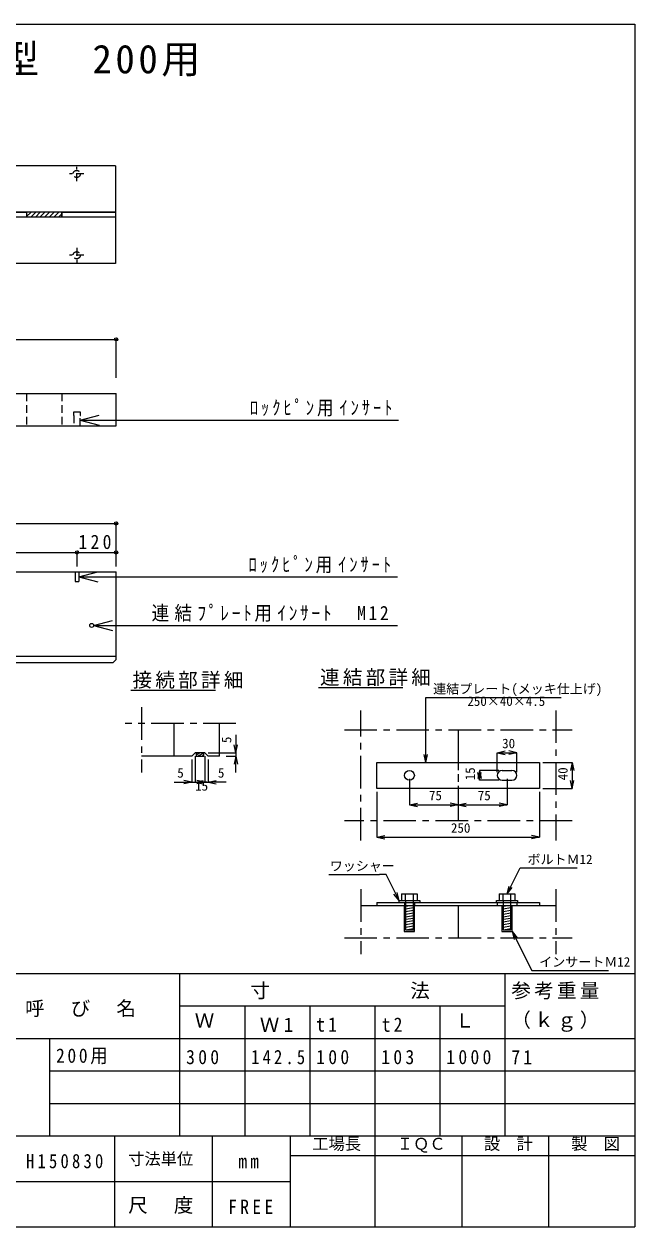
# Model space of a CAD drawing. Units: millimetres, scale not verified, with parts at other scales. Extents: x -2720 to 2680, y -1900 to 1800.
# Drawn here: x 802 to 2680, y -1900 to 1800 of the extents above; entities that cross this region are included whole.
import ezdxf
from ezdxf.enums import TextEntityAlignment as Align

# ---------------------------------------------------------------- set-up
doc = ezdxf.new("R2010")
doc.units = ezdxf.units.MM
doc.header["$LTSCALE"] = 20
doc.header["$PDMODE"] = 32
doc.header["$PDSIZE"] = 10
for name, pattern in [('CHAIN1', [8, 5, -1, 1, -1]), ('DASHED1', [1.8, 1.2, -0.6]), ('DASHED2', [3, 2, -1])]:
    doc.linetypes.add(name, pattern=pattern)
for name, color, linetype in [('0-1', 3, 'Continuous'), ('0-2', 7, 'Continuous'), ('0-F', 2, 'Continuous')]:
    doc.layers.add(name, color=color, linetype=linetype)
doc.styles.add('ＭＳ ゴシック', font='')
doc.styles.get('ＭＳ ゴシック').set_extended_font_data('MS Gothic')

msp = doc.modelspace()

# ---------------------------------------------------------------- linework, layer by layer
at = {"layer": '0-1'}
for p, q in [((1082.48, 1363.91), (84.48, 1363.91)), ((1082.48, 1221.41), (84.48, 1221.41)), ((637.48, 1221.41), (809.48, 1221.41)), ((809.48, 1221.41), (809.48, 1206.41)), ((809.48, 1221.41), (809.48, 1206.41)), ((809.48, 1221.41), (809.48, 1206.41)), ((917.48, 1221.41), (917.48, 1206.41)), ((917.48, 1221.41), (917.48, 1206.41)), ((917.48, 1221.41), (1082.48, 1221.41)), ((917.48, 1206.41), (917.48, 1221.41)), ((917.48, 1221.41), (917.48, 1206.41)), ((1082.48, 1221.41), (1082.48, 1206.41)), ((1082.48, 1206.41), (84.48, 1206.41)), ((809.48, 1206.41), (637.48, 1206.41)), ((1082.48, 1206.41), (917.48, 1206.41)), ((1084.48, 563.91), (1084.48, 663.91)), ((-915.52, 563.91), (1084.48, 563.91)), ((-915.52, 115.24), (1084.48, 115.24)), ((1084.48, -154.76), (1084.48, 115.24)), ((-915.52, -144.76), (1084.48, -144.76)), ((1074.48, -164.76), (-905.52, -164.76)), ((1084.48, -154.76), (1074.48, -164.76)), ((1262.75, -451.69), (1262.75, -351.69)), ((1402.75, -451.69), (1402.75, -351.69)), ((2136.7, -371.19), (2136.7, -471.19)), ((2136.7, -551.19), (2136.7, -651.19)), ((1836.7, -911.19), (2436.7, -911.19)), ((1886.7, -902.19), (1886.7, -911.19)), ((1886.7, -902.19), (2386.7, -902.19)), ((1971.7, -902.19), (1971.7, -911.19)), ((2001.7, -902.19), (2001.7, -911.19)), ((2136.7, -911.19), (2136.7, -1011.19)), ((2256.7, -902.19), (2256.7, -911.19)), ((2316.7, -902.19), (2316.7, -911.19))]:
    msp.add_line(p, q, dxfattribs=at)
at = {"layer": '0-1', "linetype": 'DASHED1'}
for p, q in [((985.79, 1338.91), (941.17, 1338.91)), ((963.48, 1316.6), (963.48, 1361.22)), ((963.48, 1111.22), (963.48, 1066.6)), ((985.79, 1088.91), (941.17, 1088.91)), ((809.48, 663.91), (809.48, 563.91)), ((917.48, 663.91), (917.48, 563.91)), ((2136.7, -471.19), (2136.7, -551.19))]:
    msp.add_line(p, q, dxfattribs=at)
at = {"layer": '0-1', "color": 7}
for p, q in [((809.48, 1207.66), (823.23, 1221.41)), ((822.37, 1206.41), (837.37, 1221.41)), ((836.51, 1206.41), (851.51, 1221.41)), ((850.65, 1206.41), (865.65, 1221.41)), ((864.8, 1206.41), (879.8, 1221.41)), ((878.94, 1206.41), (893.94, 1221.41)), ((893.08, 1206.41), (908.08, 1221.41)), ((907.22, 1206.41), (917.48, 1216.67)), ((1130.11, -249.3), (1390.11, -249.3)), ((1706.7, -241.19), (1966.7, -241.19)), ((2036.7, -471.19), (2036.7, -271.19)), ((1330.75, -447.84), (1341.42, -441.69)), ((1336.09, -451.69), (1353.41, -441.69)), ((1348.09, -451.69), (1354.75, -447.84)), ((2036.7, -471.19), (2031.5, -446.74)), ((2036.7, -471.19), (2041.9, -446.74)), ((2271.7, -496.19), (2301.7, -496.19)), ((2271.7, -526.19), (2301.7, -526.19)), ((2286.7, -875.79), (2326.7, -795.79)), ((1738.7, -815.79), (1894.7, -815.79)), ((1914.7, -815.79), (1894.7, -815.79)), ((1954.7, -895.79), (1914.7, -815.79)), ((1954.7, -895.79), (1939.11, -876.24)), ((1954.7, -895.79), (1948.41, -871.6)), ((2286.7, -875.79), (2292.98, -851.6)), ((2286.7, -875.79), (2302.28, -856.24)), ((2386.7, -902.19), (2386.7, -911.19)), ((2302.7, -991.19), (2362.7, -1111.19)), ((2302.7, -991.19), (2308.98, -1015.39)), ((2302.7, -991.19), (2318.28, -1010.74)), ((2362.7, -1111.19), (2382.7, -1111.19)), ((2382.7, -1111.19), (2598.7, -1111.19))]:
    msp.add_line(p, q, dxfattribs=at)
at = {"layer": '0-1', "linetype": 'DASHED2'}
for p, q in [((958.48, 115.24), (958.48, 85.24)), ((970.48, 115.24), (970.48, 85.24)), ((958.48, 85.24), (970.48, 85.24))]:
    msp.add_line(p, q, dxfattribs=at)
at = {"layer": '0-1', "color": 7, "linetype": 'CHAIN1'}
for p, q in [((1162.75, -301.69), (1162.75, -501.69)), ((1836.7, -711.19), (1836.7, -311.19)), ((2436.7, -311.19), (2436.7, -711.19)), ((1452.75, -351.69), (1112.75, -351.69)), ((1786.7, -371.19), (2486.7, -371.19)), ((2486.7, -651.19), (1786.7, -651.19)), ((1836.7, -861.19), (1836.7, -1061.19)), ((2436.7, -861.19), (2436.7, -1061.19)), ((1786.7, -1011.19), (2486.7, -1011.19))]:
    msp.add_line(p, q, dxfattribs=at)
at = {"layer": '0-1', "color": 4}
for p, q in [((1367.75, -441.69), (1452.75, -441.69)), ((1452.75, -441.69), (1447.56, -417.23)), ((1452.75, -441.69), (1452.75, -451.69)), ((2256.7, -441.19), (2281.15, -435.99)), ((2256.7, -501.19), (2256.7, -441.19)), ((2256.7, -441.19), (2316.7, -441.19)), ((2256.7, -441.19), (2281.15, -446.39)), ((2316.7, -441.19), (2292.24, -435.99)), ((2316.7, -441.19), (2292.24, -446.39)), ((2316.7, -501.19), (2316.7, -441.19)), ((1317.75, -461.69), (1317.75, -531.69)), ((1327.75, -451.69), (1327.75, -531.69)), ((1357.75, -451.69), (1357.75, -531.69)), ((1367.75, -461.69), (1367.75, -531.69)), ((1422.75, -451.69), (1452.75, -451.69)), ((1452.75, -451.69), (1457.95, -476.14)), ((2396.7, -471.19), (2486.7, -471.19)), ((2486.7, -471.19), (2481.5, -495.65)), ((2486.7, -471.19), (2486.7, -551.19)), ((2486.7, -471.19), (2491.9, -495.65)), ((2201.7, -496.19), (2196.5, -520.65)), ((2201.7, -526.19), (2196.5, -501.74)), ((2261.7, -496.19), (2201.7, -496.19)), ((2201.7, -496.19), (2201.7, -526.19)), ((2201.7, -496.19), (2206.9, -520.65)), ((2201.7, -526.19), (2206.9, -501.74)), ((1317.75, -531.69), (1293.3, -536.88)), ((1317.75, -531.69), (1327.75, -531.69)), ((1327.75, -531.69), (1352.21, -526.49)), ((1327.75, -531.69), (1357.75, -531.69)), ((1327.75, -531.69), (1352.21, -536.88)), ((1357.75, -531.69), (1333.3, -526.49)), ((1357.75, -531.69), (1333.3, -536.88)), ((1357.75, -531.69), (1367.75, -531.69)), ((1367.75, -531.69), (1392.21, -526.49)), ((2261.7, -526.19), (2201.7, -526.19)), ((2286.7, -521.19), (2286.7, -601.19)), ((2396.7, -551.19), (2486.7, -551.19)), ((2486.7, -551.19), (2481.5, -526.74)), ((2486.7, -551.19), (2491.9, -526.74)), ((1886.7, -561.19), (1886.7, -701.19)), ((2136.7, -561.19), (2136.7, -601.19)), ((2386.7, -561.19), (2386.7, -701.19)), ((1986.7, -601.19), (2011.15, -595.99)), ((1986.7, -601.19), (2011.15, -606.39)), ((2136.7, -601.19), (2112.24, -595.99)), ((2136.7, -601.19), (2112.24, -606.39)), ((2136.7, -601.19), (2161.15, -595.99)), ((2136.7, -601.19), (2286.7, -601.19)), ((2136.7, -601.19), (2161.15, -606.39)), ((2286.7, -601.19), (2262.24, -595.99)), ((2286.7, -601.19), (2262.24, -606.39)), ((1886.7, -701.19), (1911.15, -695.99)), ((1886.7, -701.19), (2386.7, -701.19)), ((1886.7, -701.19), (1911.15, -706.39)), ((2386.7, -701.19), (2362.24, -695.99)), ((2386.7, -701.19), (2362.24, -706.39))]:
    msp.add_line(p, q, dxfattribs=at)
at = {"layer": '0-1', "color": 2}
for p, q in [((1962.7, -875.79), (1962.7, -895.79)), ((1962.7, -875.79), (2010.7, -875.79)), ((1974.7, -895.79), (1974.7, -875.79)), ((1998.7, -895.79), (1998.7, -875.79)), ((2010.7, -875.79), (2010.7, -895.79)), ((2262.7, -875.79), (2262.7, -895.79)), ((2262.7, -875.79), (2310.7, -875.79)), ((2274.7, -895.79), (2274.7, -875.79)), ((2298.7, -895.79), (2298.7, -875.79)), ((2310.7, -875.79), (2310.7, -895.79)), ((1974.7, -913.79), (1990.3, -911.19)), ((1974.7, -921.79), (1998.7, -917.79)), ((2274.7, -913.79), (2290.3, -911.19)), ((2274.7, -921.79), (2298.7, -917.79)), ((1974.7, -929.79), (1998.7, -925.79)), ((1974.7, -937.79), (1998.7, -933.79)), ((1974.7, -945.79), (1998.7, -941.79)), ((1974.7, -953.79), (1998.7, -949.79)), ((1974.7, -961.79), (1998.7, -957.79)), ((2274.7, -929.79), (2298.7, -925.79)), ((2274.7, -937.79), (2298.7, -933.79)), ((2274.7, -945.79), (2298.7, -941.79)), ((2274.7, -953.79), (2298.7, -949.79)), ((2274.7, -961.79), (2298.7, -957.79)), ((1974.7, -969.79), (1998.7, -965.79)), ((1974.7, -977.79), (1998.7, -973.79)), ((1974.7, -985.79), (1998.7, -981.79)), ((2274.7, -969.79), (2298.7, -965.79)), ((2274.7, -977.79), (2298.7, -973.79)), ((2274.7, -985.79), (2298.7, -981.79))]:
    msp.add_line(p, q, dxfattribs=at)
at = {"layer": '0-1'}
for points in [[(1082.48, 1363.91), (1082.48, 1063.91), (84.48, 1063.91)], [(-915.52, 563.91), (-915.52, 663.91), (1084.48, 663.91)], [(1402.75, -451.69), (1367.75, -451.69), (1357.75, -441.69), (1327.75, -441.69), (1317.75, -451.69), (1162.75, -451.69)], [(1954.7, -902.19), (1954.7, -895.79), (2018.7, -895.79), (2018.7, -902.19)], [(1970.7, -911.19), (1970.7, -991.19), (2002.7, -991.19), (2002.7, -911.19)], [(2254.7, -902.19), (2254.7, -895.79), (2318.7, -895.79), (2318.7, -902.19)], [(2270.7, -911.19), (2270.7, -991.19), (2302.7, -991.19), (2302.7, -911.19)]]:
    msp.add_lwpolyline(points, dxfattribs=at)
at = {"layer": '0-1', "linetype": 'DASHED1'}
msp.add_lwpolyline([(974.48, 563.91), (974.48, 595.91), (975.48, 595.91), (975.48, 605.91), (953.48, 605.91), (953.48, 595.91), (954.48, 595.91), (954.48, 563.91)], dxfattribs=at)
at = {"layer": '0-1', "color": 7}
for points in [[(2036.7, -271.19), (2056.7, -271.19), (2452.7, -271.19)], [(1330.75, -441.69), (1330.75, -451.69), (1354.75, -451.69), (1354.75, -441.69)], [(2326.7, -795.79), (2346.7, -795.79), (2502.7, -795.79)]]:
    msp.add_lwpolyline(points, dxfattribs=at)
at = {"layer": '0-1', "color": 4}
for points in [[(1452.75, -386.69), (1452.75, -441.69), (1457.95, -417.23)], [(1452.75, -501.69), (1452.75, -451.69), (1447.56, -476.14)], [(1262.75, -531.69), (1317.75, -531.69), (1293.3, -526.49)], [(1422.75, -531.69), (1367.75, -531.69), (1392.21, -536.88)], [(1986.7, -521.19), (1986.7, -601.19), (2136.7, -601.19)]]:
    msp.add_lwpolyline(points, dxfattribs=at)
at = {"layer": '0-1', "color": 7}
msp.add_lwpolyline([(1886.7, -471.19), (2386.7, -471.19), (2386.7, -551.19), (1886.7, -551.19)], close=True, dxfattribs=at)
at = {"layer": '0-1', "color": 2}
for points in [[(1974.7, -895.79), (1974.7, -985.79), (1998.7, -985.79), (1998.7, -895.79)], [(2274.7, -895.79), (2274.7, -985.79), (2298.7, -985.79), (2298.7, -895.79)]]:
    msp.add_lwpolyline(points, dxfattribs=at)
at = {"layer": '0-1', "linetype": 'DASHED1'}
for centre in [(963.48, 1338.91), (963.48, 1088.91)]:
    msp.add_circle(centre, 11, dxfattribs=at)
at = {"layer": '0-1'}
msp.add_circle((1009.48, -49.76), 6, dxfattribs=at)
at = {"layer": '0-1', "color": 7}
msp.add_circle((1986.7, -511.19), 15, dxfattribs=at)
for centre, start, end in [((2271.7, -511.19), 90, 270), ((2301.7, -511.19), 270, 90)]:
    msp.add_arc(centre, 15, start, end, dxfattribs=at)
at = {"layer": '0-2'}
for p, q in [((-915.52, 830.13), (1084.48, 830.13)), ((1084.48, 711.63), (1084.48, 830.13)), ((974.48, 581.86), (1032.43, 597.39)), ((974.48, 581.86), (1953.46, 581.86)), ((974.48, 581.86), (1032.43, 566.33)), ((-915.52, 263.91), (1084.48, 263.91)), ((1084.48, 131.2), (1084.48, 263.91)), ((-915.52, 174.63), (1084.48, 174.63)), ((964.48, 131.2), (964.48, 174.63)), ((970.48, 99.49), (1028.43, 115.02)), ((970.48, 99.49), (1949.46, 99.49)), ((970.48, 99.49), (1028.43, 83.96)), ((1015.48, -49.76), (1073.43, -34.23)), ((1015.48, -49.76), (1073.43, -65.29)), ((1015.48, -49.76), (1949.46, -49.76)), ((680, -1120), (2680, -1120)), ((1280, -1120), (1280, -1620)), ((2280, -1120), (2280, -1620)), ((1280, -1220), (2280, -1220)), ((1480, -1220), (1480, -1620)), ((1680, -1220), (1680, -1620)), ((1880, -1220), (1880, -1620)), ((2080, -1220), (2080, -1620)), ((680, -1320), (2680, -1320)), ((880, -1320), (880, -1620)), ((880, -1420), (2680, -1420)), ((880, -1520), (2680, -1520))]:
    msp.add_line(p, q, dxfattribs=at)
for p in [(1084.48, 830.13), (1084.48, 263.91), (964.48, 174.63), (1084.48, 174.63)]:
    msp.add_point(p, dxfattribs=at)
at = {"layer": '0-F'}
for p, q in [((-2720, 1800), (2680, 1800)), ((2680, 1800), (2680, -1900)), ((-2720, -1620), (2680, -1620)), ((1080, -1620), (1080, -1900)), ((1380, -1620), (1380, -1900)), ((1620, -1620), (1620, -1900)), ((1880, -1620), (1880, -1900)), ((2148, -1620), (2148, -1900)), ((2414, -1620), (2414, -1900)), ((1620, -1680), (2680, -1680)), ((-1720, -1760), (1620, -1760)), ((-2720, -1900), (2680, -1900))]:
    msp.add_line(p, q, dxfattribs=at)

# ---------------------------------------------------------------- texts
at = {"layer": '0-1', "color": 4, "style": 'ＭＳ ゴシック'}
for s, p in [('連結プレート(メッキ仕上げ)', (2059.7, -268.19)), ('250×40×4.5', (2164.7, -306.19)), ('15', (1327.75, -566.69)), ('250', (2114.2, -696.19)), ('ワッシャー', (1741.7, -812.79)), ('ボルトＭ12', (2349.7, -792.79)), ('インサートＭ12', (2385.7, -1108.19))]:
    msp.add_text(s, height=29.33, dxfattribs=at).set_placement(p, align=Align.BOTTOM_LEFT)
for s, rotation, p in [('5', 90, (1447.75, -411.69)), ('30', 359.999, (2271.7, -436.19)), ('5', 0.001, (1272.75, -526.69)), ('5', 0.001, (1397.75, -526.69)), ('15', 90, (2196.7, -526.19)), ('40', 90, (2481.7, -526.19)), ('75', 359.999, (2046.7, -596.19)), ('75', 359.999, (2196.7, -596.19))]:
    msp.add_text(s, height=29.33, rotation=rotation, dxfattribs=at).set_placement(p, align=Align.BOTTOM_LEFT)
at = {"layer": '0-1', "color": 7, "char_height": 43.99, "attachment_point": 7, "style": 'ＭＳ ゴシック'}
for s, insert in [('\\T1.17;連結部詳細', (1711.7, -236.19)), ('\\T1.17;接続部詳細', (1135.11, -244.3)), ('\\T1.38;\\W0.9;103', (1900, -1400))]:
    msp.add_mtext(s, dxfattribs=dict(at, insert=insert))
at = {"layer": '0-2', "style": 'ＭＳ ゴシック'}
for s, p in [('Ｗ', (1326.55, -1300)), ('Ｌ', (2126.55, -1300))]:
    msp.add_text(s, height=43.99, dxfattribs=at).set_placement(p, align=Align.BOTTOM_LEFT)
at = {"layer": '0-2', "color": 3, "insert": (-1112.32, 1638.3), "char_height": 87.98, "attachment_point": 7, "style": 'ＭＳ ゴシック'}
msp.add_mtext('\\T1.18;マルチスリット側溝\u3000Ｎ\u3000Ⅱ型\u3000200用', dxfattribs=at)
at = {"layer": '0-2', "char_height": 43.99, "attachment_point": 7, "style": 'ＭＳ ゴシック'}
for s, insert in [('\\T1.35;\\W0.85;ﾛｯｸﾋﾟﾝ用ｲﾝｻｰﾄ', (1495.74, 592.93)), ('\\T1.38;\\W0.9;120', (968.98, 184.63)), ('\\T1.35;\\W0.85;ﾛｯｸﾋﾟﾝ用ｲﾝｻｰﾄ', (1491.74, 110.56)), ('\\T1.3;\\W0.9;連結ﾌﾟﾚｰﾄ用ｲﾝｻｰﾄ\u3000M12', (1194.03, -38.69)), ('\\T1.17;寸\u3000\u3000\u3000\u3000\u3000\u3000法', (1497.77, -1200)), ('\\T1.17;参考重量', (2300, -1200)), ('\\T1.17;呼\u3000び\u3000名', (804.65, -1254.61)), ('\\T1.22;Ｗ1', (1526.55, -1300)), ('\\T1.36;\\W0.9;t1', (1700, -1300)), ('\\T1.36;\\W0.9;t2', (1901.48, -1300.36)), ('\\T1.17;（ｋｇ）', (2300, -1300)), ('\\T1.3;\\W0.9;200用', (900, -1400)), ('\\T1.38;\\W0.9;300', (1300, -1400)), ('\\T1.38;\\W0.85;142.5', (1500, -1400)), ('\\T1.38;\\W0.9;100', (1700, -1400)), ('\\T1.38;\\W0.9;1000', (2100, -1400)), ('\\T1.36;\\W0.9;71', (2300, -1400))]:
    msp.add_mtext(s, dxfattribs=dict(at, insert=insert))
at = {"layer": '0-F', "color": 4, "style": 'ＭＳ ゴシック'}
for s, p in [('工場長', (1687.89, -1673.52)), ('ＩＱＣ', (1947.89, -1673.52)), ('設\u3000計', (2215.89, -1673.52)), ('製\u3000図', (2483.89, -1673.52)), ('寸法単位', (1121.75, -1720))]:
    msp.add_text(s, height=36.66, dxfattribs=at).set_placement(p, align=Align.BOTTOM_LEFT)
at = {"layer": '0-F', "color": 7, "char_height": 43.99, "attachment_point": 7, "style": 'ＭＳ ゴシック'}
for s, insert in [('\\T1.39;\\W0.85;H150830', (807.59, -1720)), ('\\T1.36;\\W0.9;mm', (1460.31, -1720)), ('\\T1.17;尺\u3000度', (1121.75, -1860)), ('\\T1.38;\\W0.9;FREE', (1429.2, -1860))]:
    msp.add_mtext(s, dxfattribs=dict(at, insert=insert))

doc.saveas('drawing.dxf')
